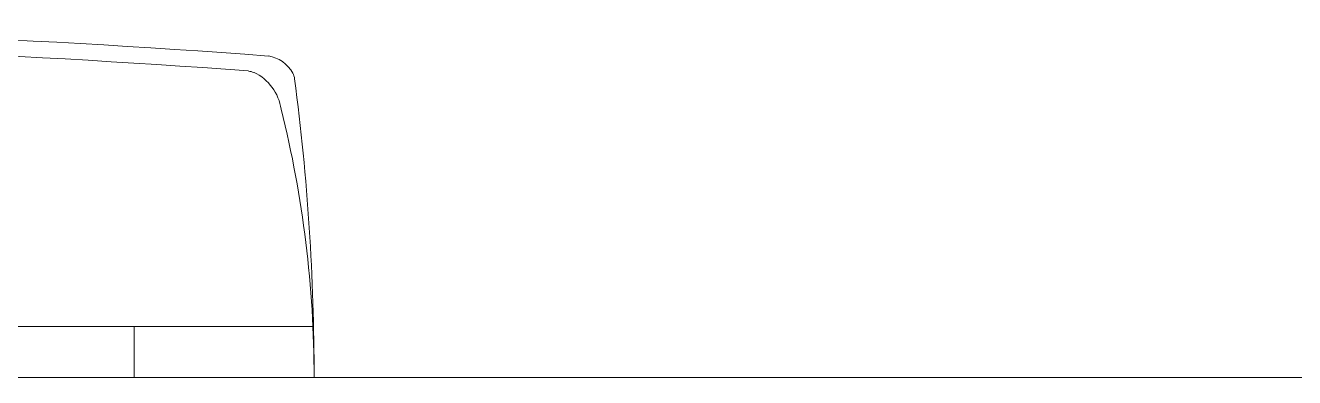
# Model space of a CAD drawing. Header units: metres. Extents: x 2999 to 3109, y 1752 to 1796.
# Drawn here: x 3011.999 to 3012.626, y 1759.714 to 1759.888 of the extents above; entities that cross this region are included whole.
import ezdxf

# ---------------------------------------------------------------- set-up
doc = ezdxf.new("R2010")
doc.units = ezdxf.units.M
doc.layers.add('PAREDES', color=7, linetype='Continuous')

msp = doc.modelspace()

# ---------------------------------------------------------------- linework, layer by layer
at = {"layer": 'PAREDES', "color": 253, "lineweight": 0}
for p, q in [((3011.35187, 1759.73881), (3012.14128, 1759.73881)), ((3012.05263, 1759.73881), (3012.05263, 1759.71356)), ((3010.45657, 1759.71356), (3013.15657, 1759.71356)), ((3012.14156, 1759.71356), (3011.35159, 1759.71356))]:
    msp.add_line(p, q, dxfattribs=at)
at = {"layer": 'PAREDES', "color": 253, "lineweight": 0, "extrusion": (0, 0, -1)}
for centre, major_axis, ratio, start_param, end_param in [((3011.74657, 1754.78054), (-5.31808, 0.45128), 0.956584, 1.489801, 1.559656), ((3011.74657, 1754.78054), (0, 5.09802), 0.977548, 0, 0.072811), ((3012.11664, 1759.8558), (0, 0.01682), 0.977548, 0.143544, 1.062803), ((3012.10853, 1759.85695), (0.00567, 0.00567), 1, -0.714217, -0.361336), ((3012.10195, 1759.84238), (0, 0.02417), 0.977548, 0.432642, 1.415455), ((3012.12407, 1759.86003), (0, 0.00812), 0.977548, 1.062803, 1.437465), ((3011.05659, 1759.71356), (0, 1.10989), 0.977548, 1.437465, 1.570796), ((3011.61718, 1759.71356), (0, 0.53642), 0.977548, 1.321101, 1.570796)]:
    msp.add_ellipse(centre, major_axis=major_axis, ratio=ratio, start_param=start_param, end_param=end_param, dxfattribs=at)

doc.saveas('drawing.dxf')
